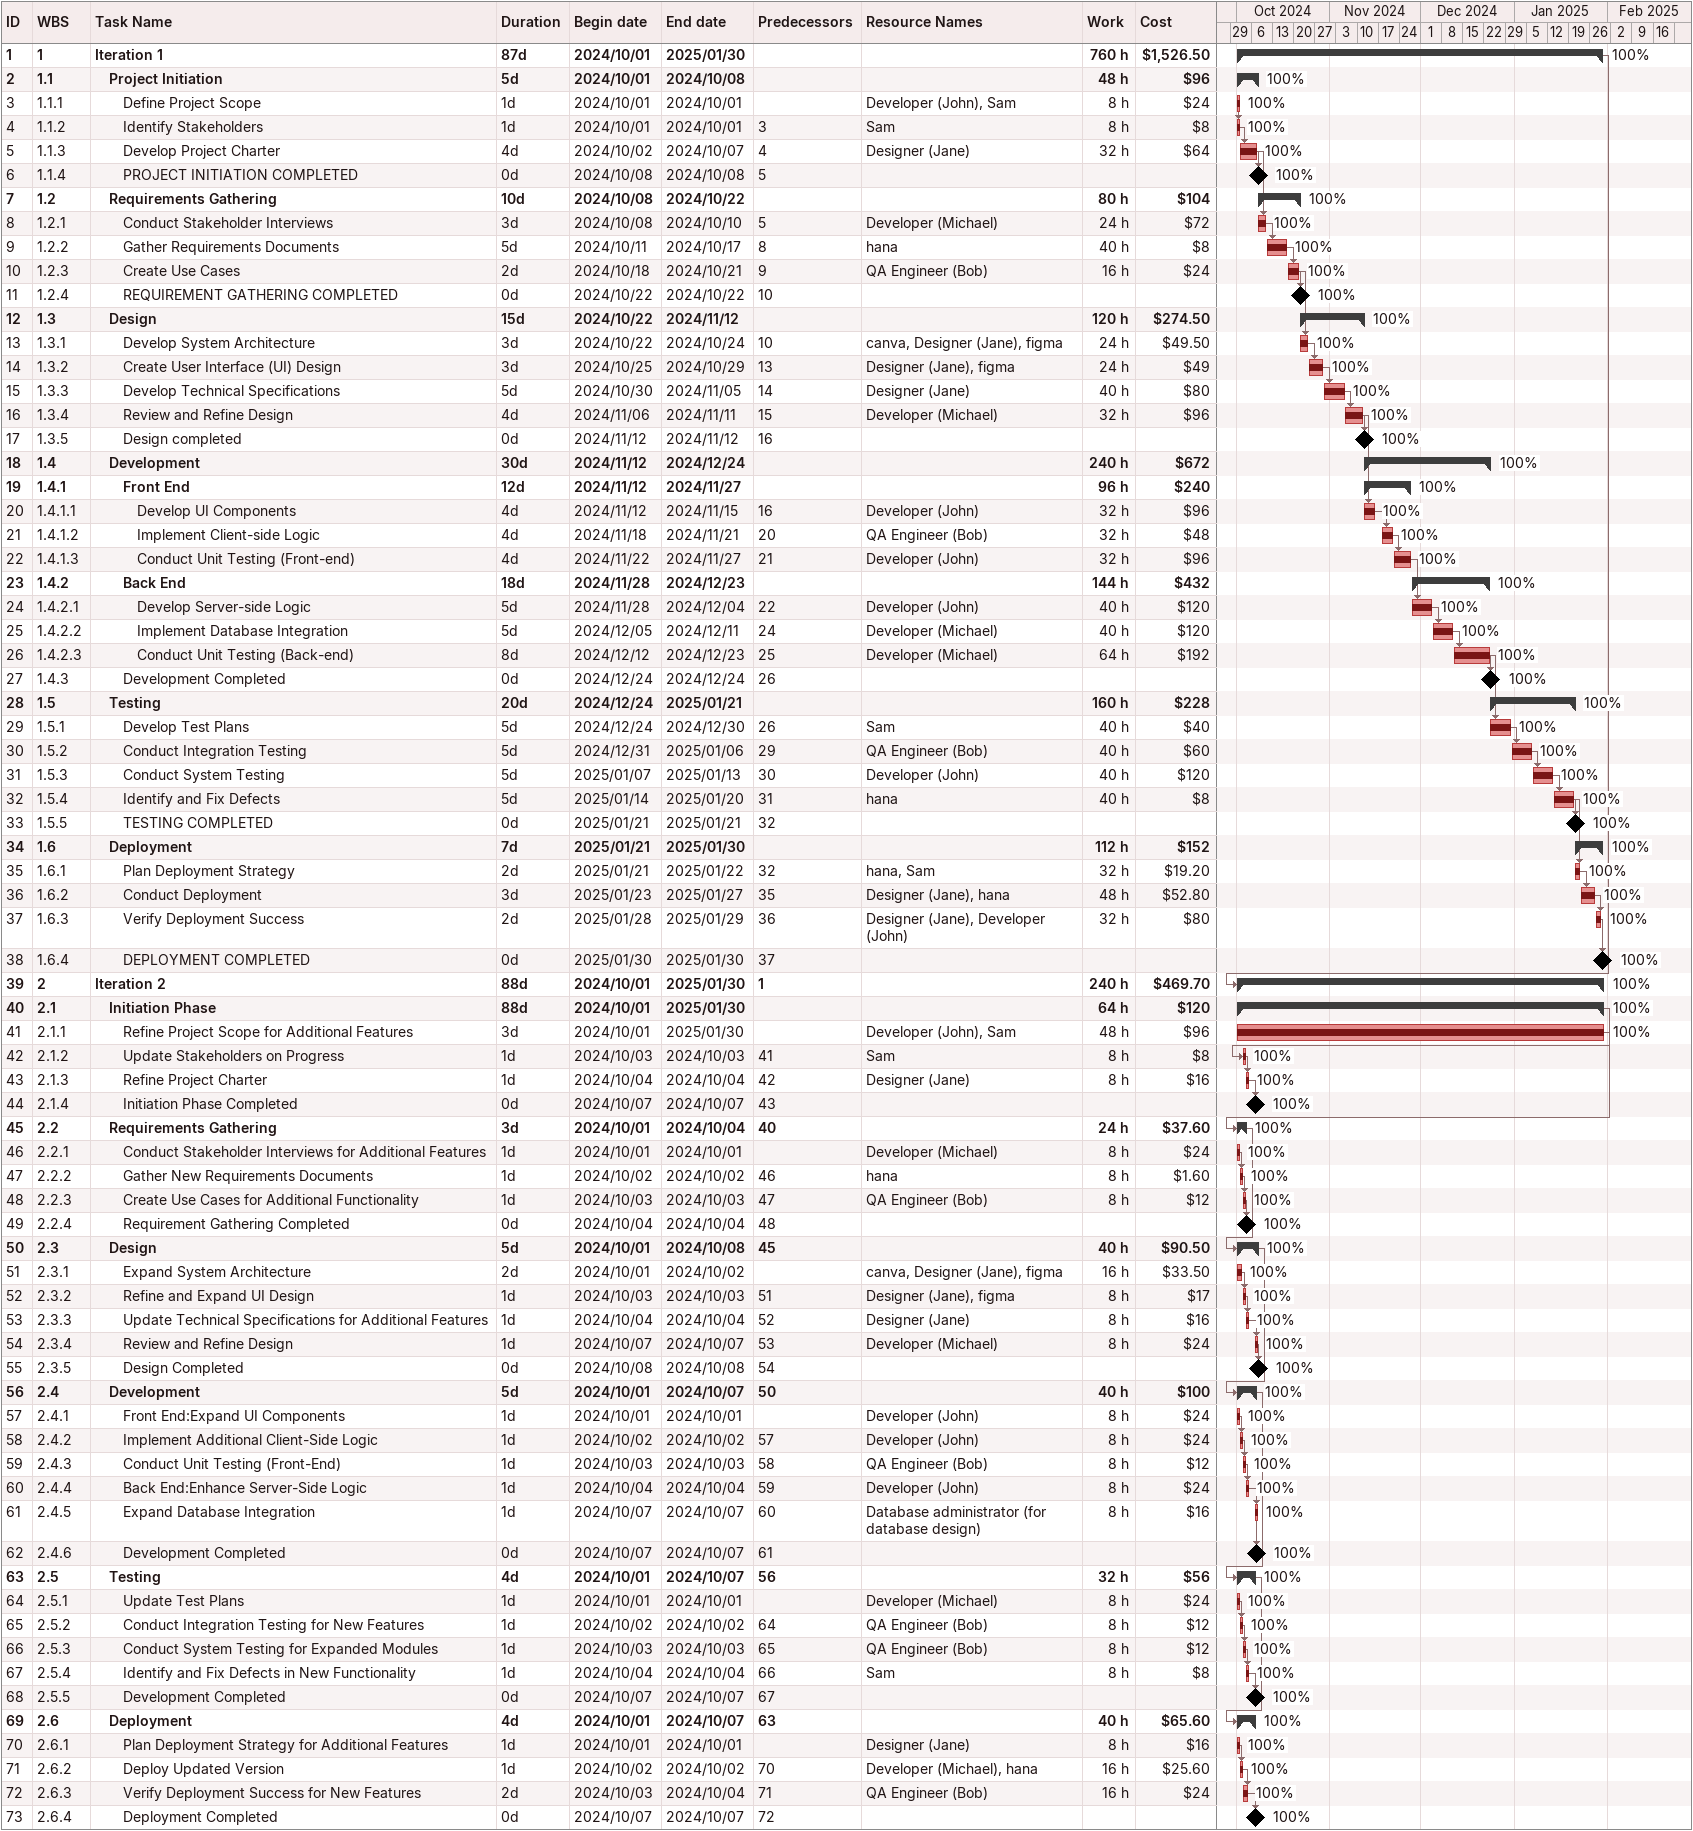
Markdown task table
| ID | WBS | Task | Duration | Start | Finish | Predecessors | Resources | % complete | Work (h) | Cost ($) |
|---|---|---|---|---|---|---|---|---|---|---|
| 1 | 1 | **Iteration 1** | 87d | 2024-10-01 | 2025-01-30 |  |  | 100 | 760 | 1526.50 |
| 2 | 1.1 | **Project Initiation** | 5d | 2024-10-01 | 2024-10-08 |  |  | 100 | 48 | 96 |
| 3 | 1.1.1 | Define Project Scope | 1d | 2024-10-01 | 2024-10-01 |  | Developer (John), Sam | 100 | 8 | 24 |
| 4 | 1.1.2 | Identify Stakeholders | 1d | 2024-10-01 | 2024-10-01 | 3 | Sam | 100 | 8 | 8 |
| 5 | 1.1.3 | Develop Project Charter | 4d | 2024-10-02 | 2024-10-07 | 4 | Designer (Jane) | 100 | 32 | 64 |
| 6 | 1.1.4 | PROJECT INITIATION COMPLETED | 0d | 2024-10-08 | 2024-10-08 | 5 |  | 100 |  |  |
| 7 | 1.2 | **Requirements Gathering** | 10d | 2024-10-08 | 2024-10-22 |  |  | 100 | 80 | 104 |
| 8 | 1.2.1 | Conduct Stakeholder Interviews | 3d | 2024-10-08 | 2024-10-10 | 5 | Developer (Michael) | 100 | 24 | 72 |
| 9 | 1.2.2 | Gather Requirements Documents | 5d | 2024-10-11 | 2024-10-17 | 8 | hana | 100 | 40 | 8 |
| 10 | 1.2.3 | Create Use Cases | 2d | 2024-10-18 | 2024-10-21 | 9 | QA Engineer (Bob) | 100 | 16 | 24 |
| 11 | 1.2.4 | REQUIREMENT GATHERING COMPLETED | 0d | 2024-10-22 | 2024-10-22 | 10 |  | 100 |  |  |
| 12 | 1.3 | **Design** | 15d | 2024-10-22 | 2024-11-12 |  |  | 100 | 120 | 274.50 |
| 13 | 1.3.1 | Develop System Architecture | 3d | 2024-10-22 | 2024-10-24 | 10 | canva, Designer (Jane), figma | 100 | 24 | 49.50 |
| 14 | 1.3.2 | Create User Interface (UI) Design | 3d | 2024-10-25 | 2024-10-29 | 13 | Designer (Jane), figma | 100 | 24 | 49 |
| 15 | 1.3.3 | Develop Technical Specifications | 5d | 2024-10-30 | 2024-11-05 | 14 | Designer (Jane) | 100 | 40 | 80 |
| 16 | 1.3.4 | Review and Refine Design | 4d | 2024-11-06 | 2024-11-11 | 15 | Developer (Michael) | 100 | 32 | 96 |
| 17 | 1.3.5 | Design completed | 0d | 2024-11-12 | 2024-11-12 | 16 |  | 100 |  |  |
| 18 | 1.4 | **Development** | 30d | 2024-11-12 | 2024-12-24 |  |  | 100 | 240 | 672 |
| 19 | 1.4.1 | **Front End** | 12d | 2024-11-12 | 2024-11-27 |  |  | 100 | 96 | 240 |
| 20 | 1.4.1.1 | Develop UI Components | 4d | 2024-11-12 | 2024-11-15 | 16 | Developer (John) | 100 | 32 | 96 |
| 21 | 1.4.1.2 | Implement Client-side Logic | 4d | 2024-11-18 | 2024-11-21 | 20 | QA Engineer (Bob) | 100 | 32 | 48 |
| 22 | 1.4.1.3 | Conduct Unit Testing (Front-end) | 4d | 2024-11-22 | 2024-11-27 | 21 | Developer (John) | 100 | 32 | 96 |
| 23 | 1.4.2 | **Back End** | 18d | 2024-11-28 | 2024-12-23 |  |  | 100 | 144 | 432 |
| 24 | 1.4.2.1 | Develop Server-side Logic | 5d | 2024-11-28 | 2024-12-04 | 22 | Developer (John) | 100 | 40 | 120 |
| 25 | 1.4.2.2 | Implement Database Integration | 5d | 2024-12-05 | 2024-12-11 | 24 | Developer (Michael) | 100 | 40 | 120 |
| 26 | 1.4.2.3 | Conduct Unit Testing (Back-end) | 8d | 2024-12-12 | 2024-12-23 | 25 | Developer (Michael) | 100 | 64 | 192 |
| 27 | 1.4.3 | Development Completed | 0d | 2024-12-24 | 2024-12-24 | 26 |  | 100 |  |  |
| 28 | 1.5 | **Testing** | 20d | 2024-12-24 | 2025-01-21 |  |  | 100 | 160 | 228 |
| 29 | 1.5.1 | Develop Test Plans | 5d | 2024-12-24 | 2024-12-30 | 26 | Sam | 100 | 40 | 40 |
| 30 | 1.5.2 | Conduct Integration Testing | 5d | 2024-12-31 | 2025-01-06 | 29 | QA Engineer (Bob) | 100 | 40 | 60 |
| 31 | 1.5.3 | Conduct System Testing | 5d | 2025-01-07 | 2025-01-13 | 30 | Developer (John) | 100 | 40 | 120 |
| 32 | 1.5.4 | Identify and Fix Defects | 5d | 2025-01-14 | 2025-01-20 | 31 | hana | 100 | 40 | 8 |
| 33 | 1.5.5 | TESTING COMPLETED | 0d | 2025-01-21 | 2025-01-21 | 32 |  | 100 |  |  |
| 34 | 1.6 | **Deployment** | 7d | 2025-01-21 | 2025-01-30 |  |  | 100 | 112 | 152 |
| 35 | 1.6.1 | Plan Deployment Strategy | 2d | 2025-01-21 | 2025-01-22 | 32 | hana, Sam | 100 | 32 | 19.20 |
| 36 | 1.6.2 | Conduct Deployment | 3d | 2025-01-23 | 2025-01-27 | 35 | Designer (Jane), hana | 100 | 48 | 52.80 |
| 37 | 1.6.3 | Verify Deployment Success | 2d | 2025-01-28 | 2025-01-29 | 36 | Designer (Jane), Developer (John) | 100 | 32 | 80 |
| 38 | 1.6.4 | DEPLOYMENT COMPLETED | 0d | 2025-01-30 | 2025-01-30 | 37 |  | 100 |  |  |
| 39 | 2 | **Iteration 2** | 88d | 2024-10-01 | 2025-01-30 | 1 |  | 100 | 240 | 469.70 |
| 40 | 2.1 | **Initiation Phase** | 88d | 2024-10-01 | 2025-01-30 |  |  | 100 | 64 | 120 |
| 41 | 2.1.1 | Refine Project Scope for Additional Features | 3d | 2024-10-01 | 2025-01-30 |  | Developer (John), Sam | 100 | 48 | 96 |
| 42 | 2.1.2 | Update Stakeholders on Progress | 1d | 2024-10-03 | 2024-10-03 | 41 | Sam | 100 | 8 | 8 |
| 43 | 2.1.3 | Refine Project Charter | 1d | 2024-10-04 | 2024-10-04 | 42 | Designer (Jane) | 100 | 8 | 16 |
| 44 | 2.1.4 | Initiation Phase Completed | 0d | 2024-10-07 | 2024-10-07 | 43 |  | 100 |  |  |
| 45 | 2.2 | **Requirements Gathering** | 3d | 2024-10-01 | 2024-10-04 | 40 |  | 100 | 24 | 37.60 |
| 46 | 2.2.1 | Conduct Stakeholder Interviews for Additional Features | 1d | 2024-10-01 | 2024-10-01 |  | Developer (Michael) | 100 | 8 | 24 |
| 47 | 2.2.2 | Gather New Requirements Documents | 1d | 2024-10-02 | 2024-10-02 | 46 | hana | 100 | 8 | 1.60 |
| 48 | 2.2.3 | Create Use Cases for Additional Functionality | 1d | 2024-10-03 | 2024-10-03 | 47 | QA Engineer (Bob) | 100 | 8 | 12 |
| 49 | 2.2.4 | Requirement Gathering Completed | 0d | 2024-10-04 | 2024-10-04 | 48 |  | 100 |  |  |
| 50 | 2.3 | **Design** | 5d | 2024-10-01 | 2024-10-08 | 45 |  | 100 | 40 | 90.50 |
| 51 | 2.3.1 | Expand System Architecture | 2d | 2024-10-01 | 2024-10-02 |  | canva, Designer (Jane), figma | 100 | 16 | 33.50 |
| 52 | 2.3.2 | Refine and Expand UI Design | 1d | 2024-10-03 | 2024-10-03 | 51 | Designer (Jane), figma | 100 | 8 | 17 |
| 53 | 2.3.3 | Update Technical Specifications for Additional Features | 1d | 2024-10-04 | 2024-10-04 | 52 | Designer (Jane) | 100 | 8 | 16 |
| 54 | 2.3.4 | Review and Refine Design | 1d | 2024-10-07 | 2024-10-07 | 53 | Developer (Michael) | 100 | 8 | 24 |
| 55 | 2.3.5 | Design Completed | 0d | 2024-10-08 | 2024-10-08 | 54 |  | 100 |  |  |
| 56 | 2.4 | **Development** | 5d | 2024-10-01 | 2024-10-07 | 50 |  | 100 | 40 | 100 |
| 57 | 2.4.1 | Front End:Expand UI Components | 1d | 2024-10-01 | 2024-10-01 |  | Developer (John) | 100 | 8 | 24 |
| 58 | 2.4.2 | Implement Additional Client-Side Logic | 1d | 2024-10-02 | 2024-10-02 | 57 | Developer (John) | 100 | 8 | 24 |
| 59 | 2.4.3 | Conduct Unit Testing (Front-End) | 1d | 2024-10-03 | 2024-10-03 | 58 | QA Engineer (Bob) | 100 | 8 | 12 |
| 60 | 2.4.4 | Back End:Enhance Server-Side Logic | 1d | 2024-10-04 | 2024-10-04 | 59 | Developer (John) | 100 | 8 | 24 |
| 61 | 2.4.5 | Expand Database Integration | 1d | 2024-10-07 | 2024-10-07 | 60 | Database administrator (for database design) | 100 | 8 | 16 |
| 62 | 2.4.6 | Development Completed | 0d | 2024-10-07 | 2024-10-07 | 61 |  | 100 |  |  |
| 63 | 2.5 | **Testing** | 4d | 2024-10-01 | 2024-10-07 | 56 |  | 100 | 32 | 56 |
| 64 | 2.5.1 | Update Test Plans | 1d | 2024-10-01 | 2024-10-01 |  | Developer (Michael) | 100 | 8 | 24 |
| 65 | 2.5.2 | Conduct Integration Testing for New Features | 1d | 2024-10-02 | 2024-10-02 | 64 | QA Engineer (Bob) | 100 | 8 | 12 |
| 66 | 2.5.3 | Conduct System Testing for Expanded Modules | 1d | 2024-10-03 | 2024-10-03 | 65 | QA Engineer (Bob) | 100 | 8 | 12 |
| 67 | 2.5.4 | Identify and Fix Defects in New Functionality | 1d | 2024-10-04 | 2024-10-04 | 66 | Sam | 100 | 8 | 8 |
| 68 | 2.5.5 | Development Completed | 0d | 2024-10-07 | 2024-10-07 | 67 |  | 100 |  |  |
| 69 | 2.6 | **Deployment** | 4d | 2024-10-01 | 2024-10-07 | 63 |  | 100 | 40 | 65.60 |
| 70 | 2.6.1 | Plan Deployment Strategy for Additional Features | 1d | 2024-10-01 | 2024-10-01 |  | Designer (Jane) | 100 | 8 | 16 |
| 71 | 2.6.2 | Deploy Updated Version | 1d | 2024-10-02 | 2024-10-02 | 70 | Developer (Michael), hana | 100 | 16 | 25.60 |
| 72 | 2.6.3 | Verify Deployment Success for New Features | 2d | 2024-10-03 | 2024-10-04 | 71 | QA Engineer (Bob) | 100 | 16 | 24 |
| 73 | 2.6.4 | Deployment Completed | 0d | 2024-10-07 | 2024-10-07 | 72 |  | 100 |  |  |
